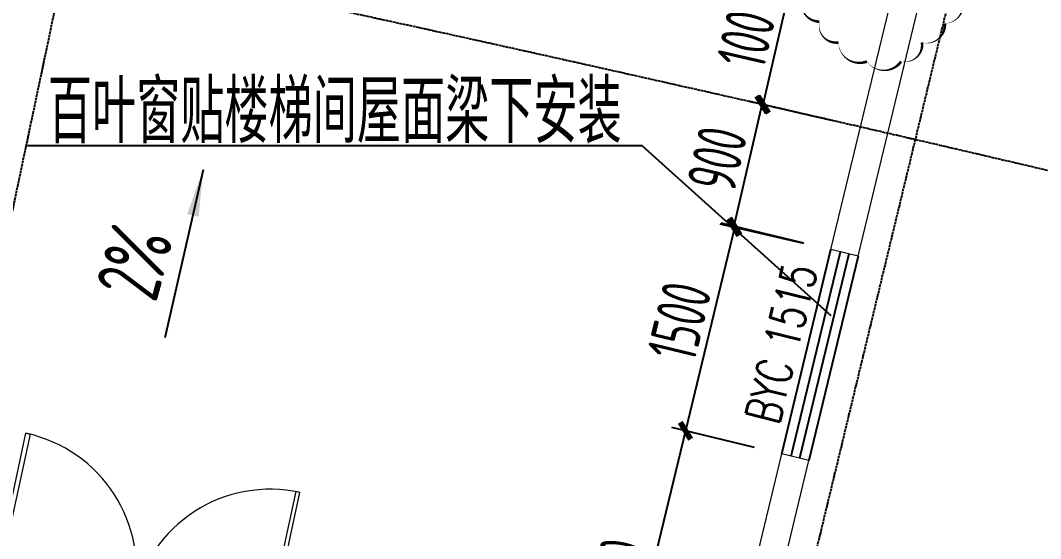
# Model space of a CAD drawing. Header units: millimetres. Extents: x 11536546 to 24947533, y -12764720 to -6308891.
# Drawn here: x 11843055 to 11850336, y -6391707 to -6388009 of the extents above; entities that cross this region are included whole.
import ezdxf
from ezdxf.enums import TextEntityAlignment as Align

# ---------------------------------------------------------------- set-up
doc = ezdxf.new("R2010")
doc.units = ezdxf.units.MM
doc.header["$LTSCALE"] = 10
doc.linetypes.add('A2-RG-AXIS$0$CENTER', pattern=[2, 1.25, -0.25, 0.25, -0.25])
doc.linetypes.add('A2-RG-AXIS$0$DOTE', pattern=[2.4200000000000004, 2, -0.2, 0.02, -0.2])
for name, color, linetype in [('A2-RB-F5$0$A-HATH', 9, 'Continuous'), ('A2-RG-AXIS$0$A-GRID', 1, 'A2-RG-AXIS$0$CENTER'), ('A2-RI-F5$0$$0$AUDIT_D_120618114340-341', 1, 'Continuous'), ('A2-RI-F5$0$A-GLAZ', 140, 'Continuous'), ('A2-RI-F5$0$A-SYMB', 4, 'Continuous'), ('A2-RI-F5$0$A-SYMB-AREA', 4, 'Continuous'), ('A2-RI-F5$0$A-SYMB-DOOR', 4, 'Continuous'), ('A2-RI-F5$0$A-SYMB-NAME', 4, 'Continuous')]:
    doc.layers.add(name, color=color, linetype=linetype)
doc.layers.add('A2-RI-F5$0$A-DOOR', color=32, linetype='Continuous', lineweight=5)
doc.layers.add('A2-RI-F5$0$A-WALL', color=7, linetype='Continuous', lineweight=5)
doc.styles.add('A2-RB-F5$0$XD2008', font='hzs.shx', dxfattribs={"width": 0.7, "bigfont": 'hztxt.shx'})
doc.styles.add('A2-RI-F5$0$ECADI', font='hzs.shx', dxfattribs={"width": 0.7, "bigfont": 'hztxt.shx'})
doc.styles.add('A2-RI-F5$0$ECADI-TXT', font='simplex.shx', dxfattribs={"bigfont": 'hztxt.shx'})
doc.dimstyles.new('A2-RB-F5$0$XD100$0', dxfattribs={"dimscale": 100, "dimtxt": 3.5, "dimasz": 1, "dimexe": 1, "dimexo": 2, "dimgap": 0.5, "dimtad": 1, "dimdec": 0, "dimdsep": 46, "dimtxsty": 'A2-RB-F5$0$XD2008', "dimblk1": 'A2-RB-F5$0$_ArchTick', "dimblk2": 'A2-RB-F5$0$_ArchTick', "dimsah": 1, "dimcen": 2.5, "dimclrt": 4, "dimaunit": 1, "dimadec": 0, "dimazin": 0, "dimtfac": 1, "dimtdec": 0, "dimtix": 1, "dimtmove": 1, "dimatfit": 3, "dimfxl": 0, "dimtolj": 1, "dimtzin": 0, "dimarcsym": 0})

# ---------------------------------------------------------------- blocks, each defined once
blk = doc.blocks.new('A2-RG-AXIS')
at = {"layer": 'A2-RG-AXIS$0$A-GRID', "linetype": 'A2-RG-AXIS$0$DOTE'}
for p, q in [((11846048.11610905, -6374898.19210795), (11837754.64705038, -6414233.385178952)), ((11852463.32296544, -6376318.388348403), (11846488.01340499, -6401109.467786302))]:
    blk.add_line(p, q, dxfattribs=at)
for radius, end in [(313399.9999999902, 95.40764402400131), (308699.9999999902, 95.4076440106419), (304099.9999999902, 95.40764399720393)]:
    blk.add_arc((11778730.70926435, -6694178.721949182), radius, 75.58928463849298, end, dxfattribs=at)
blk = doc.blocks.new('A2-RI-F5$0$A$C2779201F')
for points in [[(0, 0), (7.636845111846924e-07, 1000), (30.00000076368451, 1000.000000000931), (30, 0)], [(2000, 3.352761268615723e-07), (2000, 1000.000000335276), (1970, 1000.000000336207), (1970.000000001863, 3.352761268615723e-07)]]:
    blk.add_lwpolyline(points, close=True)
for centre, start, end in [((0, 0), 0, 90), ((2000, 3.352761268615723e-07), 90, 180)]:
    blk.add_arc(centre, 999.9999999999999, start, end)
blk = doc.blocks.new('A2-RI-F5$0$5erhfh')
at = {"layer": 'A2-RI-F5$0$A-SYMB-AREA', "style": 'A2-RI-F5$0$ECADI', "width": 0.7}
blk.add_attdef('340M2', text='', height=2.5, dxfattribs=at).set_placement((0, 1.25), align=Align.MIDDLE_LEFT)
at = {"layer": 'A2-RI-F5$0$A-SYMB-NAME', "style": 'A2-RI-F5$0$ECADI', "width": 0.7}
blk.add_attdef('CHINESENAME', (-12.29193252821193, 3.0875), '', height=4.5, dxfattribs=at)
blk = doc.blocks.new('A2-RI-F5$0$ECADI-TAG-DOOR')
blk = doc.blocks.new('A2-RI-F5')
at = {"layer": 'A2-RI-F5$0$$0$AUDIT_D_120618114340-341'}
blk.add_line((11844358.52541611, -6389076.15977816), (11844086.9646782, -6390273.217088998), dxfattribs=at)
at = {"layer": 'A2-RI-F5$0$$0$AUDIT_D_120618114340-341', "extrusion": (0, 0, -1)}
blk.add_solid([(-11844327.90522197, -6389410.208912824), (-11844245.74947412, -6389392.100187215), (-11844359.31110848, -6389072.309899708)], dxfattribs=at)
at = {"layer": 'A2-RI-F5$0$A-GLAZ'}
for p, q in [((11848488.32713015, -6391103.234277817), (11848839.80199544, -6389644.993756137)), ((11848556.3783545, -6391119.636438197), (11848907.85321979, -6389661.395916517)), ((11848966.18269088, -6389675.454882342), (11848614.7079737, -6391133.695439721)), ((11849034.23391689, -6389691.857035811), (11848682.75919971, -6391150.097593189))]:
    blk.add_line(p, q, dxfattribs=at)
at = {"layer": 'A2-RI-F5$0$A-SYMB'}
blk.add_lwpolyline([(11843105.97263123, -6388901.420077514), (11847490.96310635, -6388901.420077514), (11848837.94483759, -6390114.536749596)], dxfattribs=at)
at = {"layer": 'A2-RI-F5$0$A-WALL'}
for p, q in [((11848839.80184733, -6389644.993720439), (11849285.07834947, -6387797.577277025)), ((11849034.23391689, -6389691.857035811), (11849479.51042269, -6387844.440577206)), ((11849034.234065, -6389691.857071509), (11848839.80199544, -6389644.993756137)), ((11847878.86451106, -6393631.845547479), (11848488.32708784, -6391103.234267619)), ((11848682.75919971, -6391150.097593189), (11848488.32713015, -6391103.234277817)), ((11848120.27986524, -6393483.778988591), (11848682.7591574, -6391150.097582991))]:
    blk.add_line(p, q, dxfattribs=at)
at = {"layer": 'Defpoints', "color": 3}
blk.add_lwpolyline([(11848635.27994308, -6387841.328766521, 0, 20, 0.52056705), (11848757.31158665, -6388017.440626403, 0, 20, 0.52056705), (11848757.31158665, -6388017.440626402, 0, 20, 0.52056705), (11848892.89954806, -6388166.451930544, 0, 20, 0.52056705), (11848892.89954806, -6388166.451930544, 0, 20, 0.52056705), (11849096.29388168, -6388301.922591992, 0, 20, 0.52056705), (11849096.29388168, -6388301.922591992, 0, 20, 0.52056705), (11849340.35716881, -6388301.922591992, 0, 20, 0.52056705), (11849340.35716881, -6388301.922591992, 0, 20, 0.52056705), (11849489.50144805, -6388166.451930544, 0, 20, 0.52056705), (11849489.50144805, -6388166.451930544, 0, 20, 0.52056705), (11849652.21443665, -6388030.981269096, 0, 20, 0.52056705), (11849652.21443665, -6388030.981269097, 0, 20, 0.52056705), (11849774.24608021, -6387841.328766521, 0, 20, 0.52056705)], format="xyseb", dxfattribs=at)
ref = blk.add_blockref('A2-RI-F5$0$5erhfh', (11844480.37151615, -6389193.517784852), dxfattribs=dict(xscale=100, yscale=100, zscale=100))
ref.add_attrib('CHINESENAME', '百叶窗贴楼梯间屋面梁下安装', (11843251.17826335, -6388884.767784732), dxfattribs={"layer": 'A2-RI-F5$0$A-SYMB-NAME', "height": 450, "style": 'A2-RI-F5$0$ECADI', "width": 0.7})
ref = blk.add_blockref('A2-RI-F5$0$5erhfh', (11844501.78875056, -6389605.733132476), dxfattribs=dict(xscale=99.99999999968372, yscale=99.99999999968372, zscale=99.99999999968372, rotation=74.74490547560426))
ref.add_attrib('CHINESENAME', '2%%%', (11844023.06285449, -6390029.883329094), dxfattribs={"layer": 'A2-RI-F5$0$A-SYMB-NAME', "height": 449.9999999999999, "rotation": 74.74490548756872, "style": 'A2-RI-F5$0$ECADI', "width": 0.7})
at = {"layer": 'A2-RI-F5$0$A-DOOR', "rotation": 347.8310307398768}
blk.add_blockref('A2-RI-F5$0$A$C2779201F', (11842884.34287835, -6391933.067071335), dxfattribs=at)
at = {"layer": 'A2-RI-F5$0$A-SYMB-DOOR'}
ref = blk.add_blockref('A2-RI-F5$0$ECADI-TAG-DOOR', (11849337.73317247, -6390415.346407667), dxfattribs=dict(at, xscale=99.99999999929805, yscale=99.99999999929805, zscale=99.99999999929805, rotation=76.19209987751438))
ref.add_attrib('门窗主编号1', 'BYC', dxfattribs={"height": 250.0000000002096, "rotation": 76.19209990323456, "style": 'A2-RI-F5$0$ECADI-TXT', "width": 0.6999999999999982}).set_placement((11848575.46572984, -6390464.827052311), align=Align.RIGHT)
ref.add_attrib('门窗主编号2', '1515', (11848603.17729053, -6390369.768676003, 333.3333333332655), dxfattribs={"height": 250.0000000002096, "rotation": 76.19209990323456, "style": 'A2-RI-F5$0$ECADI-TXT', "width": 0.6999999999999982})
blk = doc.blocks.new('A2-RB-F5$0$_ArchTick')
at = {"color": 0, "linetype": 'ByBlock', "const_width": 0.4}
blk.add_lwpolyline([(-0.5, -0.5), (0.5, 0.5)], dxfattribs=at)
blk = doc.blocks.new('*D877')
at = {"layer": 'A2-RB-F5$0$A-HATH', "color": 0, "lineweight": -2, "transparency": 16777216}
for p, q in [((11848152.70660904, -6389479.385513118), (11847801.23189187, -6390937.626070496)), ((11848645.36977301, -6389598.130424814), (11848055.49057188, -6389455.953865305)), ((11848293.89505583, -6391056.370982192), (11847704.01585471, -6390914.194422684))]:
    blk.add_line(p, q, dxfattribs=at)
at = {"layer": 'Defpoints', "color": 0, "transparency": 16777216}
for p in [(11848839.80184733, -6389644.993720438), (11847801.23189187, -6390937.626070496), (11848488.32713015, -6391103.234277816)]:
    blk.add_point(p, dxfattribs=at)
at = {"layer": 'A2-RB-F5$0$A-HATH', "color": 0, "lineweight": -2, "transparency": 16777216, "xscale": 100, "yscale": 100, "zscale": 100}
for p, rotation in [((11848152.70660904, -6389479.385513118), 76.44866506571469), ((11847801.23189187, -6390937.626070496), 256.4486650657147)]:
    blk.add_blockref('A2-RB-F5$0$_ArchTick', p, dxfattribs=dict(at, rotation=rotation))
at = {"layer": 'A2-RB-F5$0$A-HATH', "color": 4, "transparency": 16777216, "insert": (11847758.23316685, -6390155.78458423), "char_height": 350, "attachment_point": 5, "rotation": 76.4486650657147, "style": 'A2-RB-F5$0$XD2008'}
blk.add_mtext('\\A1;1500', dxfattribs=at)
blk = doc.blocks.new('*D878')
at = {"layer": 'A2-RB-F5$0$A-HATH', "color": 0, "lineweight": -2, "transparency": 16777216}
for p, q in [((11848145.60335574, -6389485.176853517), (11848347.58000412, -6388607.84840039)), ((11848846.8767365, -6388722.7954082), (11848250.12912452, -6388585.413470834)), ((11848644.90008812, -6389600.123861326), (11848048.15247614, -6389462.74192396))]:
    blk.add_line(p, q, dxfattribs=at)
at = {"layer": 'Defpoints', "color": 0, "transparency": 16777216}
for p in [(11848347.58000412, -6388607.84840039), (11849041.77849571, -6388767.665267313), (11848839.80184733, -6389644.99372044)]:
    blk.add_point(p, dxfattribs=at)
at = {"layer": 'A2-RB-F5$0$A-HATH', "color": 0, "lineweight": -2, "transparency": 16777216, "xscale": 100, "yscale": 100, "zscale": 100}
for p, rotation in [((11848347.58000412, -6388607.84840039), 77.03538263732185), ((11848145.60335574, -6389485.176853517), 257.0353826373218)]:
    blk.add_blockref('A2-RB-F5$0$_ArchTick', p, dxfattribs=dict(at, rotation=rotation))
at = {"layer": 'A2-RB-F5$0$A-HATH', "color": 4, "transparency": 16777216, "insert": (11848027.32720082, -6388996.034035452), "char_height": 350, "attachment_point": 5, "rotation": 77.03538263732185, "style": 'A2-RB-F5$0$XD2008'}
blk.add_mtext('\\A1;900', dxfattribs=at)
blk = doc.blocks.new('*D879')
at = {"layer": 'A2-RB-F5$0$A-HATH', "color": 0, "lineweight": -2, "transparency": 16777216}
for p, q in [((11847801.23168454, -6390937.626020525), (11847262.32157632, -6393173.52105987)), ((11848293.89484849, -6391056.370932218), (11847704.01564739, -6390914.194372713)), ((11847754.98474026, -6393292.265971562), (11847165.10553916, -6393150.089412058))]:
    blk.add_line(p, q, dxfattribs=at)
at = {"layer": 'Defpoints', "color": 0, "transparency": 16777216}
for p in [(11848488.32692281, -6391103.234227842), (11847262.32157632, -6393173.52105987), (11847949.41681458, -6393339.129267186)]:
    blk.add_point(p, dxfattribs=at)
at = {"layer": 'A2-RB-F5$0$A-HATH', "color": 0, "lineweight": -2, "transparency": 16777216, "xscale": 100, "yscale": 100, "zscale": 100}
for p, rotation in [((11847801.23168454, -6390937.626020525), 76.44866506561877), ((11847262.32157632, -6393173.52105987), 256.4486650656187)]:
    blk.add_blockref('A2-RB-F5$0$_ArchTick', p, dxfattribs=dict(at, rotation=rotation))
at = {"layer": 'A2-RB-F5$0$A-HATH', "color": 4, "transparency": 16777216, "insert": (11847313.04054682, -6392002.852332622), "char_height": 350, "attachment_point": 5, "rotation": 76.44866506561873, "style": 'A2-RB-F5$0$XD2008'}
blk.add_mtext('\\A1;2300', dxfattribs=at)
blk = doc.blocks.new('*D880')
at = {"layer": 'A2-RB-F5$0$A-HATH', "color": 0, "lineweight": -2, "transparency": 16777216}
for p, q in [((11848356.56414166, -6388609.916846545), (11848580.92430214, -6387635.360856421)), ((11849080.22103454, -6387750.307864235), (11848483.47342253, -6387612.925926865)), ((11848855.86087405, -6388724.863854358), (11848259.11326205, -6388587.481916988))]:
    blk.add_line(p, q, dxfattribs=at)
at = {"layer": 'Defpoints', "color": 0, "transparency": 16777216}
for p in [(11848580.92430214, -6387635.360856421), (11849275.12279375, -6387795.177723348), (11849050.76263327, -6388769.733713471)]:
    blk.add_point(p, dxfattribs=at)
at = {"layer": 'A2-RB-F5$0$A-HATH', "color": 0, "lineweight": -2, "transparency": 16777216, "xscale": 100, "yscale": 100, "zscale": 100}
for p, rotation in [((11848580.92430214, -6387635.360856421), 77.03538263741511), ((11848356.56414166, -6388609.916846545), 257.0353826374151)]:
    blk.add_blockref('A2-RB-F5$0$_ArchTick', p, dxfattribs=dict(at, rotation=rotation))
at = {"layer": 'A2-RB-F5$0$A-HATH', "color": 4, "transparency": 16777216, "insert": (11848249.47974279, -6388072.160259981), "char_height": 350, "attachment_point": 5, "rotation": 77.03538263741511, "style": 'A2-RB-F5$0$XD2008'}
blk.add_mtext('\\A1;1000', dxfattribs=at)
blk = doc.blocks.new('A2-RB-F5')
at = {"layer": 'A2-RB-F5$0$A-HATH', "color": 1}
for p1, p2, distance, picture, middle in [((11849050.76263327, -6388769.733713471), (11849275.12279375, -6387795.177723348), 712.3573377938407, '*D880', (11848249.47974279, -6388072.160259981)), ((11848839.80184733, -6389644.993720439), (11849041.77849571, -6388767.665267313), 712.3573377730379, '*D878', (11848027.32720082, -6388996.034035452)), ((11848839.80184733, -6389644.993720439), (11848488.32713015, -6391103.234277817), -706.7714940479342, '*D877', (11847758.23316685, -6390155.78458423)), ((11848488.3269228, -6391103.234227841), (11847949.41681458, -6393339.129267186), -706.7714940285168, '*D879', (11847313.04054682, -6392002.852332622))]:
    dim = blk.add_aligned_dim(p1=p1, p2=p2, distance=distance, dimstyle='A2-RB-F5$0$XD100$0', dxfattribs=at)
    dim.commit()
    dim.dimension.update_dxf_attribs({"geometry": picture, "text_midpoint": middle})

msp = doc.modelspace()

# ---------------------------------------------------------------- block references
for name in ['A2-RG-AXIS', 'A2-RI-F5', 'A2-RB-F5', 'A2-RB-F5']:
    msp.add_blockref(name, (0, 0))

doc.saveas('drawing.dxf')
